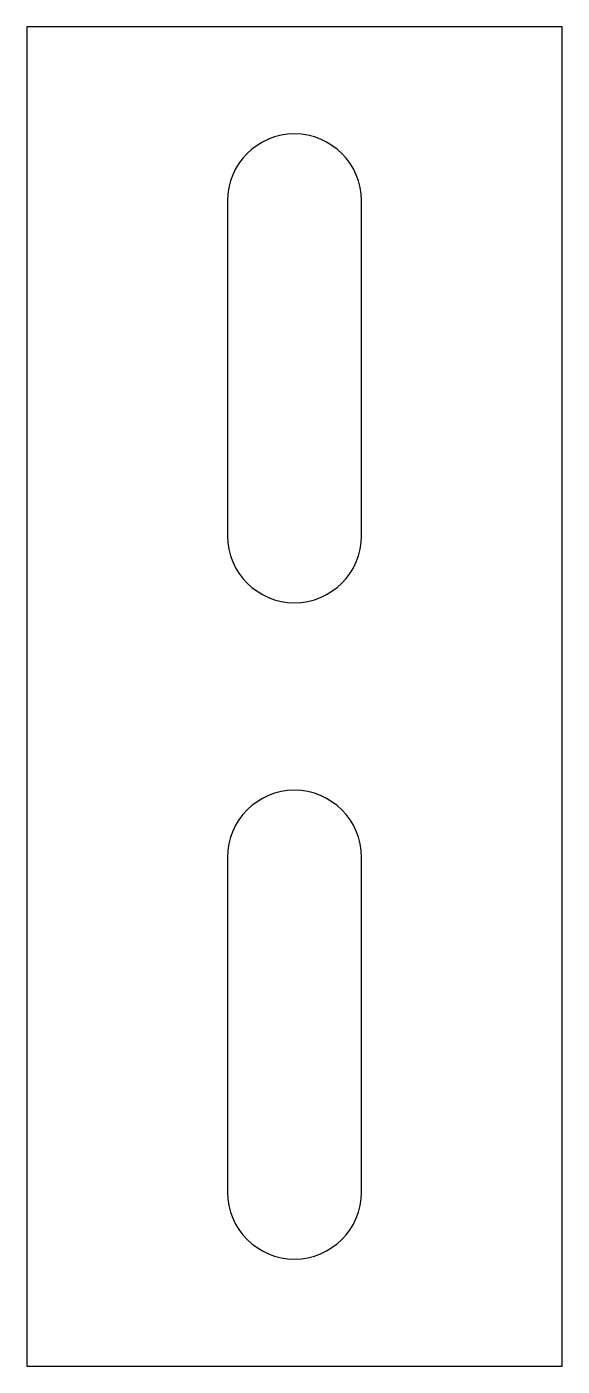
# Model space of a CAD drawing. Header units: millimetres. Extents: x -20 to 20, y -50 to 50.
import ezdxf

# ---------------------------------------------------------------- set-up
doc = ezdxf.new("R2010")
doc.units = ezdxf.units.MM

msp = doc.modelspace()

# ---------------------------------------------------------------- linework, layer by layer
at = {"color": 7, "linetype": 'Continuous', "lineweight": 25}
for p, q in [((-20, 50), (-20, -50)), ((20, 50), (-20, 50)), ((20, -50), (20, 50)), ((-5, 37), (-5, 12)), ((5, 12), (5, 37)), ((-5, -12), (-5, -37)), ((5, -37), (5, -12)), ((-20, -50), (20, -50))]:
    msp.add_line(p, q, dxfattribs=at)
for centre, start, end in [((0, 37), 0, 180), ((0, 12), 180, 0), ((0, -12), 0, 180), ((0, -37), 180, 0)]:
    msp.add_arc(centre, 5, start, end, dxfattribs=at)

doc.saveas('drawing.dxf')
